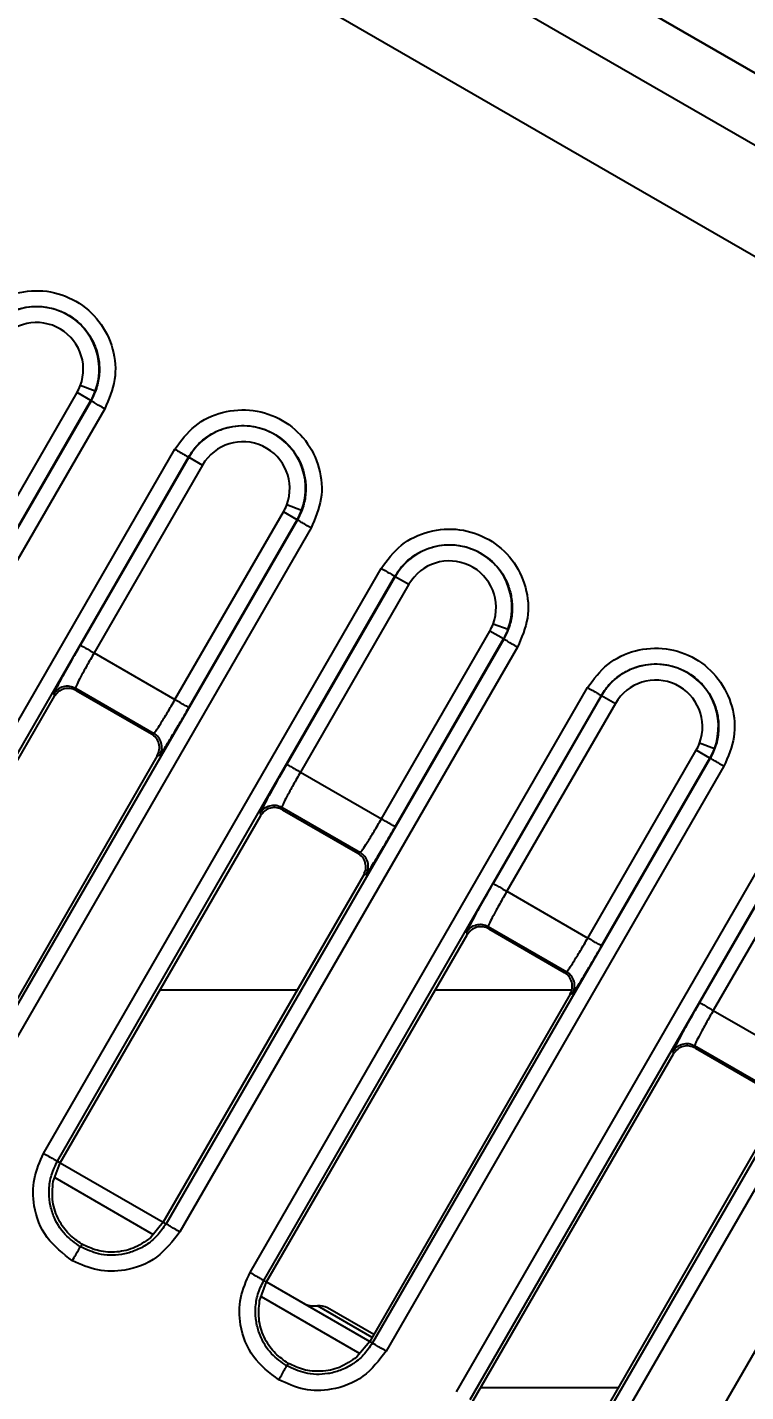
# Model space of a CAD drawing. Header units: millimetres. Extents: x 3916 to 10869, y 6515 to 11511.
# Drawn here: x 7149.68 to 7158.73, y 10240.73 to 10257.91 of the extents above; entities that cross this region are included whole.
import ezdxf

# ---------------------------------------------------------------- set-up
doc = ezdxf.new("R2010")
doc.units = ezdxf.units.MM
doc.header["$LTSCALE"] = 50
doc.header["$PDSIZE"] = -1
doc.linetypes.add('CENTERX2', pattern=[20.32, 12.7, -2.54, 2.54, -2.54])
doc.layers.add('CENTER_LINE', color=1, linetype='CENTERX2')
doc.layers.add('dim', color=4, linetype='Continuous', lineweight=18)
doc.styles.add('SLDTEXTSTYLE0', font='GULIM.TTC')
doc.dimstyles.new('ISO-25', dxfattribs={"dimtxt": 2.5, "dimasz": 2.5, "dimexe": 1.25, "dimexo": 0.625, "dimtad": 1, "dimtxsty": 'SLDTEXTSTYLE0', "dimcen": 2.5, "dimadec": 0, "dimazin": 0, "dimtfac": 1, "dimtmove": 0, "dimatfit": 3, "dimfxl": 0, "dimarcsym": 0})

# ---------------------------------------------------------------- blocks, each defined once
blk = doc.blocks.new('*D26')
at = {"layer": 'Defpoints', "color": 0}
for p in [(7076.309, 10374.327), (7115.34, 8872.803), (7170.485, 8777.288), (7168.471, 8417.732), (7076.309, 7240.741)]:
    blk.add_point(p, dxfattribs=at)
at = {"layer": 'dim', "color": 0, "lineweight": -2, "ltscale": 2}
blk.add_line((7176.735, 8766.463), (7354.177, 8459.124), dxfattribs=at)
blk.add_arc((7076.309, 8940.406), 530.736, 275.39976, 294.60024, dxfattribs=at)
at = {"layer": 'dim', "color": 0}
for points in [[(7301.069, 8450.437), (7293.425, 8465.247), (7341.677, 8480.775)], [(7125.861, 8420.349), (7126.646, 8403.701), (7076.309, 8409.669)]]:
    blk.add_solid(points, dxfattribs=at)
at = {"layer": 'dim', "color": 0, "insert": (7203.612, 8465.304), "char_height": 50, "attachment_point": 5, "rotation": 15, "style": 'SLDTEXTSTYLE0'}
blk.add_mtext('30%%d', dxfattribs=at)
blk = doc.blocks.new('*D35')
at = {"layer": 'Defpoints', "color": 0}
for p in [(7142.913, 10266.529), (7360.887, 10266.529), (7076.309, 9545.787)]:
    blk.add_point(p, dxfattribs=at)
at = {"layer": 'dim', "color": 0, "lineweight": -2, "ltscale": 2}
for p, q in [((7155.413, 10266.529), (7385.887, 10266.529)), ((7360.887, 9595.787), (7360.887, 10216.529)), ((7088.809, 9545.787), (7385.887, 9545.787))]:
    blk.add_line(p, q, dxfattribs=at)
at = {"layer": 'dim', "color": 0}
for points in [[(7369.22, 10216.529), (7352.554, 10216.529), (7360.887, 10266.529)], [(7352.554, 9595.787), (7369.22, 9595.787), (7360.887, 9545.787)]]:
    blk.add_solid(points, dxfattribs=at)
at = {"layer": 'dim', "color": 0, "insert": (7318.637, 9906.158), "char_height": 50, "attachment_point": 5, "rotation": 90, "style": 'SLDTEXTSTYLE0'}
blk.add_mtext('720,74', dxfattribs=at)
blk = doc.blocks.new('*D37')
at = {"layer": 'Defpoints', "color": 0}
for p in [(7269.115, 10680.896), (7076.309, 10374.327), (7170.485, 10314.286), (7115.34, 10218.771), (7076.309, 7240.741)]:
    blk.add_point(p, dxfattribs=at)
at = {"layer": 'dim', "color": 0, "lineweight": -2, "ltscale": 2}
for p, q in [((7076.309, 10386.827), (7076.309, 10739.893)), ((7176.735, 10325.111), (7370.672, 10661.019))]:
    blk.add_line(p, q, dxfattribs=at)
blk.add_arc((7076.309, 10151.168), 563.725, 65.08356, 84.91644, dxfattribs=at)
at = {"layer": 'dim', "color": 0}
for points in [[(7126.63, 10721.001), (7125.891, 10704.351), (7076.309, 10714.893)], [(7309.962, 10655.029), (7317.647, 10669.818), (7358.172, 10639.368)]]:
    blk.add_solid(points, dxfattribs=at)
at = {"layer": 'dim', "color": 0, "insert": (7232.274, 10733.235), "char_height": 50, "attachment_point": 5, "rotation": 345, "style": 'SLDTEXTSTYLE0'}
blk.add_mtext('30%%d', dxfattribs=at)
blk = doc.blocks.new('*D39')
at = {"layer": 'Defpoints', "color": 0}
for p in [(7142.913, 10504.327), (7142.913, 10266.529), (7076.309, 9817.851)]:
    blk.add_point(p, dxfattribs=at)
at = {"layer": 'dim', "color": 0, "lineweight": -2, "ltscale": 2}
for p, q in [((7076.309, 9830.351), (7076.309, 10529.327)), ((7142.913, 10279.029), (7142.913, 10529.327)), ((7026.309, 10504.327), (6976.309, 10504.327)), ((7076.309, 10504.327), (7142.913, 10504.327)), ((7192.913, 10504.327), (7399.013, 10504.327))]:
    blk.add_line(p, q, dxfattribs=at)
at = {"layer": 'dim', "color": 0}
for points in [[(7026.309, 10495.994), (7026.309, 10512.66), (7076.309, 10504.327)], [(7192.913, 10512.66), (7192.913, 10495.994), (7142.913, 10504.327)]]:
    blk.add_solid(points, dxfattribs=at)
at = {"layer": 'dim', "color": 0, "insert": (7320.963, 10546.577), "char_height": 50, "attachment_point": 5, "style": 'SLDTEXTSTYLE0'}
blk.add_mtext('66,6', dxfattribs=at)
blk = doc.blocks.new('*D40')
at = {"layer": 'Defpoints', "color": 0}
for p in [(7076.309, 10504.327), (7009.706, 10266.529), (7076.309, 9776.781)]:
    blk.add_point(p, dxfattribs=at)
at = {"layer": 'dim', "color": 0, "lineweight": -2, "ltscale": 2}
for p, q in [((7009.706, 10279.029), (7009.706, 10529.327)), ((7076.309, 9789.281), (7076.309, 10529.327)), ((7009.706, 10504.327), (6728.333, 10504.327)), ((6959.706, 10504.327), (6909.706, 10504.327)), ((7009.706, 10504.327), (7076.309, 10504.327)), ((7126.309, 10504.327), (7176.309, 10504.327))]:
    blk.add_line(p, q, dxfattribs=at)
at = {"layer": 'dim', "color": 0}
for points in [[(6959.706, 10495.994), (6959.706, 10512.66), (7009.706, 10504.327)], [(7126.309, 10512.66), (7126.309, 10495.994), (7076.309, 10504.327)]]:
    blk.add_solid(points, dxfattribs=at)
at = {"layer": 'dim', "color": 0, "insert": (6806.383, 10546.577), "char_height": 50, "attachment_point": 5, "style": 'SLDTEXTSTYLE0'}
blk.add_mtext('66,6', dxfattribs=at)

msp = doc.modelspace()

# ---------------------------------------------------------------- linework, layer by layer
at = {"color": 7, "linetype": 'Continuous', "lineweight": 25}
for p, q in [((7115.332, 10282.452), (7171.385, 10250.09)), ((7114.939, 10281.772), (7170.992, 10249.409)), ((7114.332, 10280.72), (7170.385, 10248.358)), ((7150.537, 10253.326), (7150.35, 10253.397)), ((7150.485, 10253.208), (7146.233, 10245.848)), ((7148.944, 10250.945), (7150.309, 10253.309)), ((7149.117, 10250.845), (7150.482, 10253.209)), ((7150.482, 10253.209), (7150.309, 10253.309)), ((7150.482, 10253.209), (7150.485, 10253.208)), ((7150.657, 10253.106), (7146.405, 10245.746)), ((7147.291, 10245.235), (7151.539, 10252.597)), ((7147.465, 10245.136), (7151.713, 10252.499)), ((7151.716, 10252.497), (7150.351, 10250.133)), ((7151.716, 10252.497), (7151.713, 10252.499)), ((7151.716, 10252.497), (7151.889, 10252.397)), ((7151.889, 10252.397), (7150.524, 10250.033)), ((7151.542, 10249.445), (7152.907, 10251.809)), ((7153.08, 10251.709), (7152.907, 10251.809)), ((7153.135, 10251.826), (7152.948, 10251.897)), ((7153.083, 10251.708), (7148.831, 10244.348)), ((7151.715, 10249.345), (7153.08, 10251.709)), ((7153.08, 10251.709), (7153.083, 10251.708)), ((7153.255, 10251.606), (7149.003, 10244.246)), ((7149.889, 10243.735), (7154.137, 10251.097)), ((7150.063, 10243.636), (7154.311, 10250.999)), ((7154.314, 10250.997), (7152.949, 10248.633)), ((7154.314, 10250.997), (7154.311, 10250.999)), ((7154.314, 10250.997), (7154.487, 10250.897)), ((7154.487, 10250.897), (7153.122, 10248.533)), ((7154.14, 10247.945), (7155.505, 10250.309)), ((7155.678, 10250.209), (7155.505, 10250.309)), ((7155.734, 10250.326), (7155.546, 10250.397)), ((7155.681, 10250.208), (7151.429, 10242.848)), ((7155.853, 10250.106), (7151.601, 10242.746)), ((7154.313, 10247.845), (7155.678, 10250.209)), ((7155.678, 10250.209), (7155.681, 10250.208)), ((7150.524, 10250.033), (7151.542, 10249.445)), ((7150.289, 10249.591), (7151.277, 10249.021)), ((7150.289, 10249.591), (7150.297, 10249.56)), ((7152.487, 10242.235), (7156.735, 10249.597)), ((7147.499, 10245.117), (7150.024, 10249.487)), ((7150.016, 10249.518), (7150.024, 10249.487)), ((7150.297, 10249.56), (7151.246, 10249.013)), ((7152.661, 10242.136), (7156.909, 10249.499)), ((7156.912, 10249.497), (7155.547, 10247.133)), ((7156.912, 10249.497), (7156.909, 10249.499)), ((7156.912, 10249.497), (7157.085, 10249.397)), ((7157.085, 10249.397), (7155.72, 10247.033)), ((7151.246, 10249.013), (7151.277, 10249.021)), ((7158.332, 10248.826), (7158.144, 10248.897)), ((7151.319, 10248.74), (7148.797, 10244.367)), ((7151.319, 10248.74), (7151.35, 10248.748)), ((7156.738, 10246.445), (7158.103, 10248.809)), ((7158.276, 10248.709), (7158.103, 10248.809)), ((7158.279, 10248.708), (7154.027, 10241.348)), ((7158.451, 10248.606), (7154.199, 10241.246)), ((7156.911, 10246.345), (7158.276, 10248.709)), ((7158.276, 10248.709), (7158.279, 10248.708)), ((7153.122, 10248.533), (7154.14, 10247.945)), ((7152.887, 10248.091), (7153.875, 10247.521)), ((7152.887, 10248.091), (7152.896, 10248.06)), ((7152.896, 10248.06), (7153.844, 10247.513)), ((7155.085, 10240.735), (7159.333, 10248.097)), ((7150.097, 10243.617), (7152.622, 10247.987)), ((7152.614, 10248.018), (7152.622, 10247.987)), ((7155.259, 10240.636), (7159.507, 10247.999)), ((7159.51, 10247.997), (7158.145, 10245.633)), ((7159.683, 10247.897), (7158.318, 10245.533)), ((7153.844, 10247.513), (7153.875, 10247.521)), ((7153.917, 10247.24), (7151.395, 10242.867)), ((7153.917, 10247.24), (7153.948, 10247.248)), ((7160.877, 10247.208), (7156.625, 10239.848)), ((7155.72, 10247.033), (7156.738, 10246.445)), ((7161.049, 10247.106), (7156.798, 10239.746)), ((7152.695, 10242.117), (7155.22, 10246.487)), ((7155.212, 10246.518), (7155.22, 10246.487)), ((7155.485, 10246.591), (7156.473, 10246.021)), ((7155.485, 10246.591), (7155.494, 10246.56)), ((7155.494, 10246.56), (7156.442, 10246.013)), ((7157.683, 10239.235), (7161.931, 10246.597)), ((7156.442, 10246.013), (7156.473, 10246.021)), ((7153.079, 10245.787), (7151.351, 10245.787)), ((7156.515, 10245.74), (7153.994, 10241.367)), ((7156.531, 10245.787), (7154.816, 10245.787)), ((7156.515, 10245.74), (7156.546, 10245.748)), ((7158.318, 10245.533), (7159.336, 10244.945)), ((7155.293, 10240.617), (7157.819, 10244.987)), ((7157.81, 10245.018), (7157.819, 10244.987)), ((7158.083, 10245.091), (7159.071, 10244.521)), ((7158.083, 10245.091), (7158.092, 10245.06)), ((7158.092, 10245.06), (7159.04, 10244.513)), ((7159.113, 10244.24), (7156.592, 10239.867)), ((7150.009, 10243.379), (7150.097, 10243.617)), ((7150.063, 10243.636), (7150.097, 10243.617)), ((7150.097, 10243.617), (7151.395, 10242.867)), ((7150.028, 10243.432), (7151.269, 10242.715)), ((7151.395, 10242.867), (7151.233, 10242.672)), ((7151.395, 10242.867), (7151.429, 10242.848)), ((7150.371, 10242.592), (7150.352, 10242.559)), ((7152.607, 10241.879), (7152.695, 10242.117)), ((7152.661, 10242.136), (7152.695, 10242.117)), ((7152.695, 10242.117), (7153.994, 10241.367)), ((7152.626, 10241.932), (7153.867, 10241.215)), ((7154.023, 10241.419), (7153.336, 10241.816)), ((7154.043, 10241.454), (7153.46, 10241.79)), ((7153.994, 10241.367), (7153.831, 10241.172)), ((7153.994, 10241.367), (7154.027, 10241.348)), ((7152.969, 10241.092), (7152.95, 10241.059)), ((7155.391, 10240.787), (7157.122, 10240.787))]:
    msp.add_line(p, q, dxfattribs=at)
for centre, radius, start, end in [((7149.8, 10253.603), 0.788, 69.3434, 150), ((7149.8, 10253.603), 0.788, 339.4177, 69.3434), ((7149.8, 10253.603), 0.588, 339.4177, 150), ((7149.8, 10253.603), 0.588, 330, 339.4177), ((7149.8, 10253.603), 0.788, 330, 339.4177), ((7152.398, 10252.103), 0.788, 69.3434, 150), ((7152.398, 10252.103), 0.788, 339.4177, 69.3434), ((7152.398, 10252.103), 0.588, 339.4177, 150), ((7152.398, 10252.103), 0.588, 330, 339.4177), ((7152.398, 10252.103), 0.788, 330, 339.4177), ((7154.996, 10250.603), 0.788, 69.3434, 150), ((7154.996, 10250.603), 0.788, 339.4177, 69.3434), ((7154.996, 10250.603), 0.588, 339.4177, 150), ((7154.996, 10250.603), 0.588, 330, 339.4177), ((7154.996, 10250.603), 0.788, 330, 339.4177), ((7157.594, 10249.103), 0.788, 69.3434, 150), ((7157.594, 10249.103), 0.788, 339.4177, 69.3434), ((7157.594, 10249.103), 0.588, 339.4177, 150), ((7157.594, 10249.103), 0.588, 330, 339.4177), ((7157.594, 10249.103), 0.788, 330, 339.4177), ((7153.3, 10242.114), 0.3, 240, 276.8699), ((7153.36, 10241.617), 0.2, 60, 96.8699)]:
    msp.add_arc(centre, radius, start, end, dxfattribs=at)
for points, knots in [([(7164.56, 10255.46), (7164.147, 10255.698), (7163.323, 10256.174), (7161.971, 10256.955), (7160.599, 10257.747), (7159.249, 10258.526), (7157.976, 10259.262), (7156.827, 10259.925), (7155.847, 10260.49), (7155.071, 10260.939), (7154.544, 10261.243), (7154.274, 10261.399), (7154.289, 10261.39), (7154.294, 10261.387)], [0, 0, 0, 0, 0.094818, 0.189635, 0.284453, 0.379271, 0.474089, 0.568906, 0.663724, 0.758542, 0.853359, 0.948177, 1, 1, 1, 1]), ([(7148.941, 10254.097), (7149.019, 10254.202), (7149.174, 10254.412), (7149.538, 10254.583), (7149.931, 10254.61), (7150.307, 10254.482), (7150.606, 10254.22), (7150.779, 10253.866), (7150.813, 10253.466), (7150.709, 10253.226), (7150.657, 10253.106)], [0, 0, 0, 0, 0.125054, 0.250045, 0.375039, 0.500033, 0.625026, 0.750018, 0.875009, 1, 1, 1, 1]), ([(7149.115, 10253.999), (7149.151, 10254.052), (7149.22, 10254.155), (7149.363, 10254.27), (7149.515, 10254.347), (7149.714, 10254.4), (7149.948, 10254.396), (7150.194, 10254.304), (7150.402, 10254.14), (7150.53, 10253.936), (7150.586, 10253.734), (7150.596, 10253.562), (7150.568, 10253.379), (7150.513, 10253.266), (7150.485, 10253.208)], [0, 0, 0, 0, 0.077175, 0.150034, 0.218572, 0.282785, 0.397749, 0.495555, 0.596373, 0.71381, 0.779074, 0.84853, 0.922174, 1, 1, 1, 1]), ([(7151.539, 10252.597), (7151.617, 10252.702), (7151.772, 10252.912), (7152.136, 10253.083), (7152.53, 10253.11), (7152.905, 10252.982), (7153.204, 10252.72), (7153.377, 10252.366), (7153.411, 10251.966), (7153.307, 10251.726), (7153.255, 10251.606)], [0, 0, 0, 0, 0.125054, 0.250045, 0.375039, 0.500033, 0.625026, 0.750018, 0.875009, 1, 1, 1, 1]), ([(7151.713, 10252.499), (7151.749, 10252.552), (7151.819, 10252.655), (7151.961, 10252.77), (7152.113, 10252.847), (7152.312, 10252.9), (7152.546, 10252.896), (7152.792, 10252.804), (7153, 10252.64), (7153.128, 10252.436), (7153.184, 10252.234), (7153.194, 10252.062), (7153.166, 10251.879), (7153.111, 10251.766), (7153.083, 10251.708)], [0, 0, 0, 0, 0.077175, 0.150034, 0.218572, 0.282785, 0.397749, 0.495555, 0.596373, 0.71381, 0.779074, 0.84853, 0.922174, 1, 1, 1, 1]), ([(7154.137, 10251.097), (7154.215, 10251.202), (7154.37, 10251.412), (7154.734, 10251.583), (7155.128, 10251.61), (7155.504, 10251.482), (7155.802, 10251.22), (7155.976, 10250.866), (7156.009, 10250.466), (7155.905, 10250.226), (7155.853, 10250.106)], [0, 0, 0, 0, 0.125054, 0.250045, 0.375039, 0.500033, 0.625026, 0.750018, 0.875009, 1, 1, 1, 1]), ([(7154.311, 10250.999), (7154.347, 10251.052), (7154.417, 10251.155), (7154.559, 10251.27), (7154.711, 10251.347), (7154.91, 10251.4), (7155.144, 10251.396), (7155.39, 10251.304), (7155.599, 10251.14), (7155.726, 10250.936), (7155.782, 10250.734), (7155.792, 10250.562), (7155.764, 10250.379), (7155.709, 10250.266), (7155.681, 10250.208)], [0, 0, 0, 0, 0.077175, 0.150034, 0.218572, 0.282785, 0.397749, 0.495555, 0.596373, 0.71381, 0.779074, 0.84853, 0.922174, 1, 1, 1, 1]), ([(7150.351, 10250.133), (7150.3, 10250.045), (7150.2, 10249.87), (7150.09, 10249.67), (7150.026, 10249.547), (7150.019, 10249.528), (7150.016, 10249.518)], [0, 0, 0, 0, 0.280483, 0.559648, 0.779743, 1, 1, 1, 1]), ([(7156.735, 10249.597), (7156.813, 10249.702), (7156.969, 10249.912), (7157.332, 10250.083), (7157.726, 10250.11), (7158.102, 10249.982), (7158.4, 10249.72), (7158.574, 10249.366), (7158.607, 10248.966), (7158.503, 10248.726), (7158.451, 10248.606)], [0, 0, 0, 0, 0.125054, 0.250045, 0.375039, 0.500033, 0.625026, 0.750018, 0.875009, 1, 1, 1, 1]), ([(7150.524, 10250.033), (7150.493, 10249.979), (7150.429, 10249.867), (7150.353, 10249.728), (7150.311, 10249.646), (7150.291, 10249.602), (7150.29, 10249.595), (7150.289, 10249.591)], [0, 0, 0, 0, 0.2426561, 0.4992033, 0.7129812, 0.8474384, 1, 1, 1, 1]), ([(7156.909, 10249.499), (7156.945, 10249.552), (7157.015, 10249.655), (7157.157, 10249.77), (7157.309, 10249.847), (7157.508, 10249.9), (7157.742, 10249.896), (7157.988, 10249.804), (7158.197, 10249.64), (7158.324, 10249.436), (7158.38, 10249.234), (7158.39, 10249.062), (7158.362, 10248.879), (7158.307, 10248.766), (7158.279, 10248.708)], [0, 0, 0, 0, 0.077175, 0.150034, 0.218572, 0.282785, 0.397749, 0.495555, 0.596373, 0.71381, 0.779074, 0.84853, 0.922174, 1, 1, 1, 1]), ([(7150.297, 10249.56), (7150.273, 10249.571), (7150.225, 10249.592), (7150.145, 10249.585), (7150.072, 10249.551), (7150.04, 10249.508), (7150.024, 10249.487)], [0, 0, 0, 0, 0.248257, 0.499844, 0.749006, 1, 1, 1, 1]), ([(7151.277, 10249.021), (7151.28, 10249.023), (7151.285, 10249.028), (7151.313, 10249.067), (7151.363, 10249.145), (7151.446, 10249.28), (7151.51, 10249.391), (7151.542, 10249.445)], [0, 0, 0, 0, 0.152536, 0.286985, 0.500797, 0.757323, 1, 1, 1, 1]), ([(7151.35, 10248.748), (7151.36, 10248.76), (7151.38, 10248.784), (7151.479, 10248.944), (7151.596, 10249.139), (7151.675, 10249.276), (7151.715, 10249.345)], [0, 0, 0, 0, 0.280479, 0.559642, 0.779739, 1, 1, 1, 1]), ([(7151.319, 10248.74), (7151.33, 10248.764), (7151.35, 10248.812), (7151.344, 10248.893), (7151.309, 10248.966), (7151.267, 10248.997), (7151.246, 10249.013)], [0, 0, 0, 0, 0.250995, 0.500158, 0.751744, 1, 1, 1, 1]), ([(7152.949, 10248.633), (7152.898, 10248.545), (7152.798, 10248.37), (7152.688, 10248.17), (7152.624, 10248.047), (7152.617, 10248.028), (7152.614, 10248.018)], [0, 0, 0, 0, 0.280483, 0.559648, 0.779743, 1, 1, 1, 1]), ([(7153.122, 10248.533), (7153.091, 10248.479), (7153.027, 10248.367), (7152.951, 10248.228), (7152.909, 10248.146), (7152.889, 10248.102), (7152.888, 10248.095), (7152.887, 10248.091)], [0, 0, 0, 0, 0.242656, 0.499203, 0.712981, 0.847438, 1, 1, 1, 1]), ([(7152.896, 10248.06), (7152.872, 10248.071), (7152.823, 10248.092), (7152.743, 10248.085), (7152.67, 10248.051), (7152.638, 10248.008), (7152.622, 10247.987)], [0, 0, 0, 0, 0.248257, 0.499844, 0.749006, 1, 1, 1, 1]), ([(7153.875, 10247.521), (7153.878, 10247.523), (7153.884, 10247.528), (7153.911, 10247.567), (7153.962, 10247.645), (7154.044, 10247.78), (7154.109, 10247.891), (7154.14, 10247.945)], [0, 0, 0, 0, 0.1531174, 0.2877628, 0.5008178, 0.7570676, 1, 1, 1, 1]), ([(7153.948, 10247.248), (7153.958, 10247.26), (7153.978, 10247.284), (7154.077, 10247.444), (7154.194, 10247.639), (7154.273, 10247.776), (7154.313, 10247.845)], [0, 0, 0, 0, 0.280479, 0.559642, 0.779739, 1, 1, 1, 1]), ([(7153.917, 10247.24), (7153.928, 10247.264), (7153.949, 10247.312), (7153.942, 10247.393), (7153.907, 10247.466), (7153.865, 10247.497), (7153.844, 10247.513)], [0, 0, 0, 0, 0.250995, 0.500158, 0.751744, 1, 1, 1, 1]), ([(7155.547, 10247.133), (7155.496, 10247.045), (7155.396, 10246.87), (7155.286, 10246.67), (7155.222, 10246.547), (7155.215, 10246.528), (7155.212, 10246.518)], [0, 0, 0, 0, 0.280483, 0.559648, 0.779743, 1, 1, 1, 1]), ([(7155.72, 10247.033), (7155.689, 10246.979), (7155.625, 10246.867), (7155.549, 10246.728), (7155.507, 10246.646), (7155.487, 10246.602), (7155.486, 10246.595), (7155.485, 10246.591)], [0, 0, 0, 0, 0.242656, 0.499203, 0.712981, 0.847438, 1, 1, 1, 1]), ([(7155.494, 10246.56), (7155.47, 10246.571), (7155.421, 10246.592), (7155.341, 10246.585), (7155.268, 10246.551), (7155.236, 10246.508), (7155.22, 10246.487)], [0, 0, 0, 0, 0.248257, 0.499844, 0.749006, 1, 1, 1, 1]), ([(7156.473, 10246.021), (7156.476, 10246.023), (7156.482, 10246.028), (7156.509, 10246.067), (7156.56, 10246.145), (7156.642, 10246.28), (7156.707, 10246.391), (7156.738, 10246.445)], [0, 0, 0, 0, 0.152536, 0.286985, 0.500797, 0.757323, 1, 1, 1, 1]), ([(7156.546, 10245.748), (7156.556, 10245.76), (7156.576, 10245.784), (7156.675, 10245.944), (7156.792, 10246.139), (7156.871, 10246.276), (7156.911, 10246.345)], [0, 0, 0, 0, 0.280479, 0.559642, 0.779739, 1, 1, 1, 1]), ([(7156.515, 10245.74), (7156.526, 10245.764), (7156.547, 10245.812), (7156.54, 10245.893), (7156.505, 10245.966), (7156.463, 10245.997), (7156.442, 10246.013)], [0, 0, 0, 0, 0.250995, 0.500158, 0.751744, 1, 1, 1, 1]), ([(7158.145, 10245.633), (7158.094, 10245.545), (7157.994, 10245.37), (7157.884, 10245.17), (7157.82, 10245.047), (7157.814, 10245.028), (7157.81, 10245.018)], [0, 0, 0, 0, 0.280483, 0.559648, 0.779743, 1, 1, 1, 1]), ([(7158.318, 10245.533), (7158.287, 10245.479), (7158.223, 10245.367), (7158.147, 10245.228), (7158.105, 10245.146), (7158.085, 10245.102), (7158.084, 10245.095), (7158.083, 10245.091)], [0, 0, 0, 0, 0.242656, 0.499203, 0.712981, 0.847438, 1, 1, 1, 1]), ([(7158.092, 10245.06), (7158.068, 10245.071), (7158.019, 10245.092), (7157.939, 10245.085), (7157.866, 10245.051), (7157.834, 10245.008), (7157.819, 10244.987)], [0, 0, 0, 0, 0.248257, 0.499844, 0.749006, 1, 1, 1, 1]), ([(7150.251, 10242.384), (7150.135, 10242.473), (7149.902, 10242.651), (7149.753, 10243.042), (7149.748, 10243.421), (7149.842, 10243.63), (7149.889, 10243.735)], [0, 0, 0, 0, 0.279628, 0.559243, 0.779619, 1, 1, 1, 1]), ([(7150.352, 10242.559), (7150.284, 10242.607), (7150.138, 10242.71), (7150.017, 10242.915), (7149.962, 10243.114), (7149.952, 10243.286), (7149.98, 10243.467), (7150.035, 10243.579), (7150.063, 10243.636)], [0, 0, 0, 0, 0.198645, 0.431036, 0.560504, 0.69849, 0.84499, 1, 1, 1, 1]), ([(7150.371, 10242.592), (7150.314, 10242.631), (7150.197, 10242.712), (7150.068, 10242.897), (7149.987, 10243.128), (7150.001, 10243.293), (7150.009, 10243.379)], [0, 0, 0, 0, 0.222236, 0.4630079, 0.7222771, 1, 1, 1, 1]), ([(7151.601, 10242.746), (7151.513, 10242.63), (7151.335, 10242.397), (7150.944, 10242.248), (7150.564, 10242.243), (7150.355, 10242.337), (7150.251, 10242.384)], [0, 0, 0, 0, 0.279632, 0.559248, 0.779623, 1, 1, 1, 1]), ([(7151.429, 10242.848), (7151.393, 10242.795), (7151.323, 10242.691), (7151.18, 10242.576), (7151.027, 10242.499), (7150.827, 10242.447), (7150.589, 10242.45), (7150.427, 10242.525), (7150.352, 10242.559)], [0, 0, 0, 0, 0.15501, 0.30151, 0.439495, 0.568963, 0.801355, 1, 1, 1, 1]), ([(7150.251, 10242.384), (7150.265, 10242.41), (7150.294, 10242.46), (7150.327, 10242.517), (7150.347, 10242.552), (7150.35, 10242.557), (7150.352, 10242.559)], [0, 0, 0, 0, 0.2796152, 0.5592618, 0.7796304, 1, 1, 1, 1]), ([(7151.233, 10242.672), (7151.163, 10242.623), (7151.026, 10242.528), (7150.787, 10242.482), (7150.562, 10242.501), (7150.433, 10242.563), (7150.371, 10242.592)], [0, 0, 0, 0, 0.277723, 0.536992, 0.777764, 1, 1, 1, 1]), ([(7152.849, 10240.884), (7152.733, 10240.973), (7152.5, 10241.151), (7152.351, 10241.542), (7152.346, 10241.921), (7152.44, 10242.13), (7152.487, 10242.235)], [0, 0, 0, 0, 0.279628, 0.559243, 0.779619, 1, 1, 1, 1]), ([(7152.95, 10241.059), (7152.882, 10241.107), (7152.736, 10241.21), (7152.615, 10241.415), (7152.56, 10241.614), (7152.55, 10241.786), (7152.578, 10241.967), (7152.633, 10242.079), (7152.661, 10242.136)], [0, 0, 0, 0, 0.198645, 0.431036, 0.560504, 0.69849, 0.84499, 1, 1, 1, 1]), ([(7152.969, 10241.092), (7152.912, 10241.131), (7152.795, 10241.212), (7152.666, 10241.397), (7152.585, 10241.628), (7152.599, 10241.793), (7152.607, 10241.879)], [0, 0, 0, 0, 0.222236, 0.4630079, 0.7222771, 1, 1, 1, 1]), ([(7154.027, 10241.348), (7153.991, 10241.295), (7153.921, 10241.191), (7153.779, 10241.076), (7153.625, 10240.999), (7153.426, 10240.947), (7153.187, 10240.95), (7153.025, 10241.025), (7152.95, 10241.059)], [0, 0, 0, 0, 0.15501, 0.30151, 0.439495, 0.568963, 0.801355, 1, 1, 1, 1]), ([(7154.199, 10241.246), (7154.111, 10241.13), (7153.933, 10240.897), (7153.542, 10240.748), (7153.162, 10240.743), (7152.953, 10240.837), (7152.849, 10240.884)], [0, 0, 0, 0, 0.279632, 0.559248, 0.779623, 1, 1, 1, 1]), ([(7153.831, 10241.172), (7153.761, 10241.123), (7153.624, 10241.028), (7153.385, 10240.982), (7153.16, 10241.001), (7153.031, 10241.063), (7152.969, 10241.092)], [0, 0, 0, 0, 0.277723, 0.536992, 0.777764, 1, 1, 1, 1]), ([(7152.849, 10240.884), (7152.863, 10240.91), (7152.893, 10240.96), (7152.925, 10241.017), (7152.945, 10241.052), (7152.948, 10241.057), (7152.95, 10241.059)], [0, 0, 0, 0, 0.279615, 0.559262, 0.77963, 1, 1, 1, 1])]:
    msp.add_open_spline(points, degree=3, knots=knots, dxfattribs=at)
for points in [[(7150.657, 10253.106), (7150.635, 10253.119), (7150.59, 10253.145), (7150.534, 10253.178), (7150.494, 10253.202), (7150.488, 10253.206), (7150.485, 10253.208)], [(7151.539, 10252.597), (7151.561, 10252.584), (7151.606, 10252.559), (7151.663, 10252.526), (7151.704, 10252.503), (7151.71, 10252.5), (7151.713, 10252.499)], [(7153.255, 10251.606), (7153.233, 10251.619), (7153.188, 10251.645), (7153.132, 10251.678), (7153.092, 10251.702), (7153.086, 10251.706), (7153.083, 10251.708)], [(7154.137, 10251.097), (7154.16, 10251.084), (7154.204, 10251.059), (7154.261, 10251.026), (7154.302, 10251.003), (7154.308, 10251), (7154.311, 10250.999)], [(7150.351, 10250.133), (7150.354, 10250.131), (7150.36, 10250.127), (7150.4, 10250.104), (7150.457, 10250.071), (7150.501, 10250.046), (7150.524, 10250.033)], [(7155.853, 10250.106), (7155.831, 10250.119), (7155.786, 10250.145), (7155.73, 10250.178), (7155.69, 10250.202), (7155.684, 10250.206), (7155.681, 10250.208)], [(7150.016, 10249.518), (7150.032, 10249.539), (7150.063, 10249.581), (7150.136, 10249.615), (7150.217, 10249.622), (7150.265, 10249.601), (7150.289, 10249.591)], [(7156.735, 10249.597), (7156.758, 10249.584), (7156.802, 10249.559), (7156.859, 10249.526), (7156.9, 10249.503), (7156.906, 10249.5), (7156.909, 10249.499)], [(7151.715, 10249.345), (7151.712, 10249.347), (7151.706, 10249.35), (7151.666, 10249.374), (7151.609, 10249.406), (7151.564, 10249.432), (7151.542, 10249.445)], [(7151.35, 10248.748), (7151.36, 10248.772), (7151.381, 10248.82), (7151.374, 10248.901), (7151.34, 10248.974), (7151.298, 10249.005), (7151.277, 10249.021)], [(7152.949, 10248.633), (7152.952, 10248.631), (7152.958, 10248.627), (7152.998, 10248.604), (7153.055, 10248.571), (7153.099, 10248.546), (7153.122, 10248.533)], [(7158.451, 10248.606), (7158.429, 10248.619), (7158.384, 10248.645), (7158.328, 10248.678), (7158.288, 10248.702), (7158.282, 10248.706), (7158.279, 10248.708)], [(7152.614, 10248.018), (7152.63, 10248.039), (7152.661, 10248.081), (7152.734, 10248.115), (7152.815, 10248.122), (7152.863, 10248.101), (7152.887, 10248.091)], [(7154.313, 10247.845), (7154.31, 10247.847), (7154.304, 10247.85), (7154.264, 10247.874), (7154.207, 10247.906), (7154.162, 10247.932), (7154.14, 10247.945)], [(7153.948, 10247.248), (7153.958, 10247.272), (7153.979, 10247.32), (7153.972, 10247.401), (7153.938, 10247.474), (7153.896, 10247.505), (7153.875, 10247.521)], [(7155.547, 10247.133), (7155.55, 10247.131), (7155.556, 10247.127), (7155.596, 10247.104), (7155.653, 10247.071), (7155.698, 10247.046), (7155.72, 10247.033)], [(7155.212, 10246.518), (7155.228, 10246.539), (7155.259, 10246.581), (7155.332, 10246.615), (7155.413, 10246.622), (7155.461, 10246.601), (7155.485, 10246.591)], [(7156.911, 10246.345), (7156.908, 10246.347), (7156.902, 10246.35), (7156.862, 10246.374), (7156.805, 10246.406), (7156.76, 10246.432), (7156.738, 10246.445)], [(7156.546, 10245.748), (7156.556, 10245.772), (7156.577, 10245.82), (7156.57, 10245.901), (7156.536, 10245.974), (7156.494, 10246.005), (7156.473, 10246.021)], [(7158.145, 10245.633), (7158.148, 10245.631), (7158.154, 10245.627), (7158.194, 10245.604), (7158.251, 10245.571), (7158.296, 10245.546), (7158.318, 10245.533)], [(7157.81, 10245.018), (7157.826, 10245.039), (7157.857, 10245.081), (7157.931, 10245.115), (7158.011, 10245.122), (7158.059, 10245.101), (7158.083, 10245.091)], [(7149.889, 10243.735), (7149.911, 10243.722), (7149.956, 10243.696), (7150.013, 10243.664), (7150.053, 10243.641), (7150.06, 10243.638), (7150.063, 10243.636)], [(7151.601, 10242.746), (7151.579, 10242.759), (7151.534, 10242.785), (7151.478, 10242.818), (7151.438, 10242.842), (7151.432, 10242.846), (7151.429, 10242.848)], [(7152.487, 10242.235), (7152.509, 10242.222), (7152.554, 10242.196), (7152.611, 10242.164), (7152.651, 10242.141), (7152.658, 10242.138), (7152.661, 10242.136)], [(7154.199, 10241.246), (7154.177, 10241.259), (7154.133, 10241.285), (7154.076, 10241.318), (7154.036, 10241.342), (7154.03, 10241.346), (7154.027, 10241.348)]]:
    msp.add_open_spline(points, degree=3, dxfattribs=at)
at = {"layer": 'CENTER_LINE'}
msp.add_line((7190.693, 10238.942), (7095.179, 10294.088), dxfattribs=at)

# ---------------------------------------------------------------- dimensions: what is measured, and where the dimension line sits
at = {"layer": 'dim', "ltscale": 2}
dim = msp.add_angular_dim_2l(base=(7269.115, 10680.896), line1=((7076.309, 7240.741), (7076.309, 10374.327)), line2=((7170.485, 10314.286), (7115.34, 10218.771)), dimstyle='ISO-25', override={"dimscale": 20}, dxfattribs=at)
dim.commit()
dim.dimension.update_dxf_attribs({"geometry": '*D37', "text_midpoint": (7222.212, 10695.685), "dimtype": 162})
dim = msp.add_linear_dim(base=(7076.309, 10504.327), p1=(7009.706, 10266.529), p2=(7076.309, 9776.781), dimstyle='ISO-25', override={"dimscale": 20}, dxfattribs=at)
dim.commit()
dim.dimension.update_dxf_attribs({"geometry": '*D40', "text_midpoint": (6806.383, 10504.327), "dimtype": 160})
dim = msp.add_linear_dim(base=(7142.913, 10504.327), p1=(7076.309, 9817.851), p2=(7142.913, 10266.529), dimstyle='ISO-25', override={"dimscale": 20}, dxfattribs=at)
dim.commit()
dim.dimension.update_dxf_attribs({"geometry": '*D39', "text_midpoint": (7320.963, 10546.577)})
dim = msp.add_angular_dim_2l(base=(7168.471, 8417.732), line1=((7170.485, 8777.288), (7115.34, 8872.803)), line2=((7076.309, 7240.741), (7076.309, 10374.327)), dimstyle='ISO-25', override={"dimscale": 20}, dxfattribs=at)
dim.commit()
dim.dimension.update_dxf_attribs({"geometry": '*D26', "text_midpoint": (7203.612, 8465.304)})
dim = msp.add_linear_dim(base=(7360.887, 10266.529), p1=(7076.309, 9545.787), p2=(7142.913, 10266.529), angle=90, dimstyle='ISO-25', override={"dimscale": 20}, dxfattribs=at)
dim.commit()
dim.dimension.update_dxf_attribs({"geometry": '*D35', "text_midpoint": (7318.637, 9906.158)})

doc.saveas('drawing.dxf')
